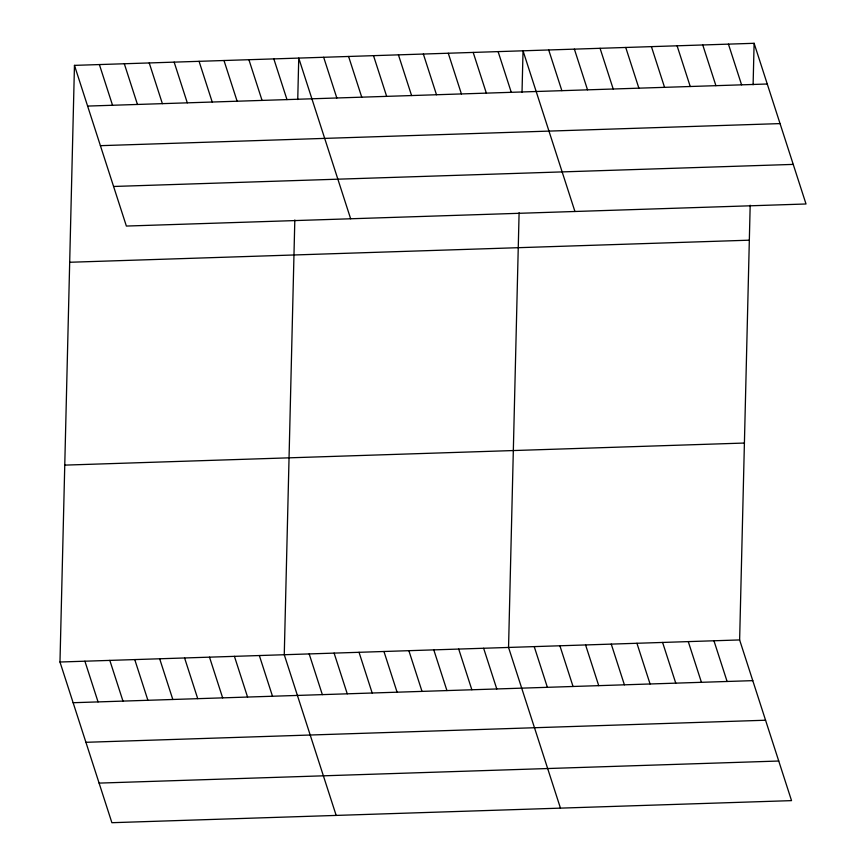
<?xml version="1.0" encoding="UTF-8"?>
<svg xmlns="http://www.w3.org/2000/svg" width="866" height="866" viewBox="0 0 866 866"><rect width="100%" height="100%" fill="white"/><g stroke="black" fill="none" stroke-linecap="round" stroke-linejoin="round"><path stroke-width="1.3" d="M750.183 205.22L739.629 639.942L791.535 800.628L111.887 822.7L59.981 662.014L74.465 65.372L754.113 43.3L806.019 203.986L126.371 226.058L74.465 65.372M294.819 220.007L284.265 654.728L336.17 815.415M297.742 99.536L298.748 58.087L350.654 218.784M519.102 212.722L508.548 647.443L560.454 808.13M522.025 92.251L523.032 50.802L574.937 211.499M753.106 84.749L754.113 43.3M87.618 106.074L767.265 84.002M100.402 145.672L780.05 123.6M113.576 186.471L793.224 164.399M69.691 262.268L749.339 240.185M64.766 465.118L744.414 443.046M59.981 662.014L739.629 639.942M73.134 702.716L752.781 680.644M85.918 742.303L765.566 720.231M99.092 783.102L778.74 761.03M728.436 44.134L741.588 84.836M702.759 44.967L715.911 85.669M677.093 45.801L690.234 86.503M651.416 46.634L664.558 87.336M625.739 47.468L638.881 88.17M600.062 48.301L613.204 89.003M574.385 49.135L587.527 89.837M548.708 49.968L561.861 90.67M713.952 640.775L727.104 681.477M498.112 51.614L511.265 92.316M688.275 641.609L701.428 682.311M473.193 52.425L486.346 93.127M662.598 642.442L675.751 683.144M448.274 53.237L461.416 93.939M636.932 643.276L650.074 683.978M423.355 54.038L436.496 94.74M611.255 644.109L624.397 684.811M398.436 54.85L411.577 95.552M585.578 644.943L598.72 685.645M373.517 55.662L386.658 96.364M559.901 645.776L573.043 686.478M348.597 56.474L361.739 97.176M534.225 646.61L547.377 687.312M323.668 57.275L336.82 97.977M483.629 648.255L496.781 688.957M273.829 58.899L286.982 99.601M458.709 649.056L471.851 689.758M248.91 59.711L262.062 100.413M433.79 649.868L446.932 690.57M223.991 60.512L237.132 101.225M408.871 650.68L422.013 691.382M199.072 61.324L212.213 102.026M383.952 651.492L397.093 692.194M174.153 62.136L187.294 102.838M359.033 652.293L372.174 692.995M149.233 62.947L162.375 103.649M334.103 653.105L347.255 693.807M124.314 63.759L137.456 104.461M309.184 653.917L322.336 694.619M99.384 64.56L112.537 105.262M259.345 655.54L272.498 696.242M234.426 656.341L247.568 697.043M209.507 657.153L222.649 697.855M184.588 657.965L197.729 698.667M159.669 658.777L172.81 699.479M134.75 659.578L147.891 700.28M109.82 660.39L122.972 701.092M84.9 661.202L98.053 701.904"/></g></svg>
